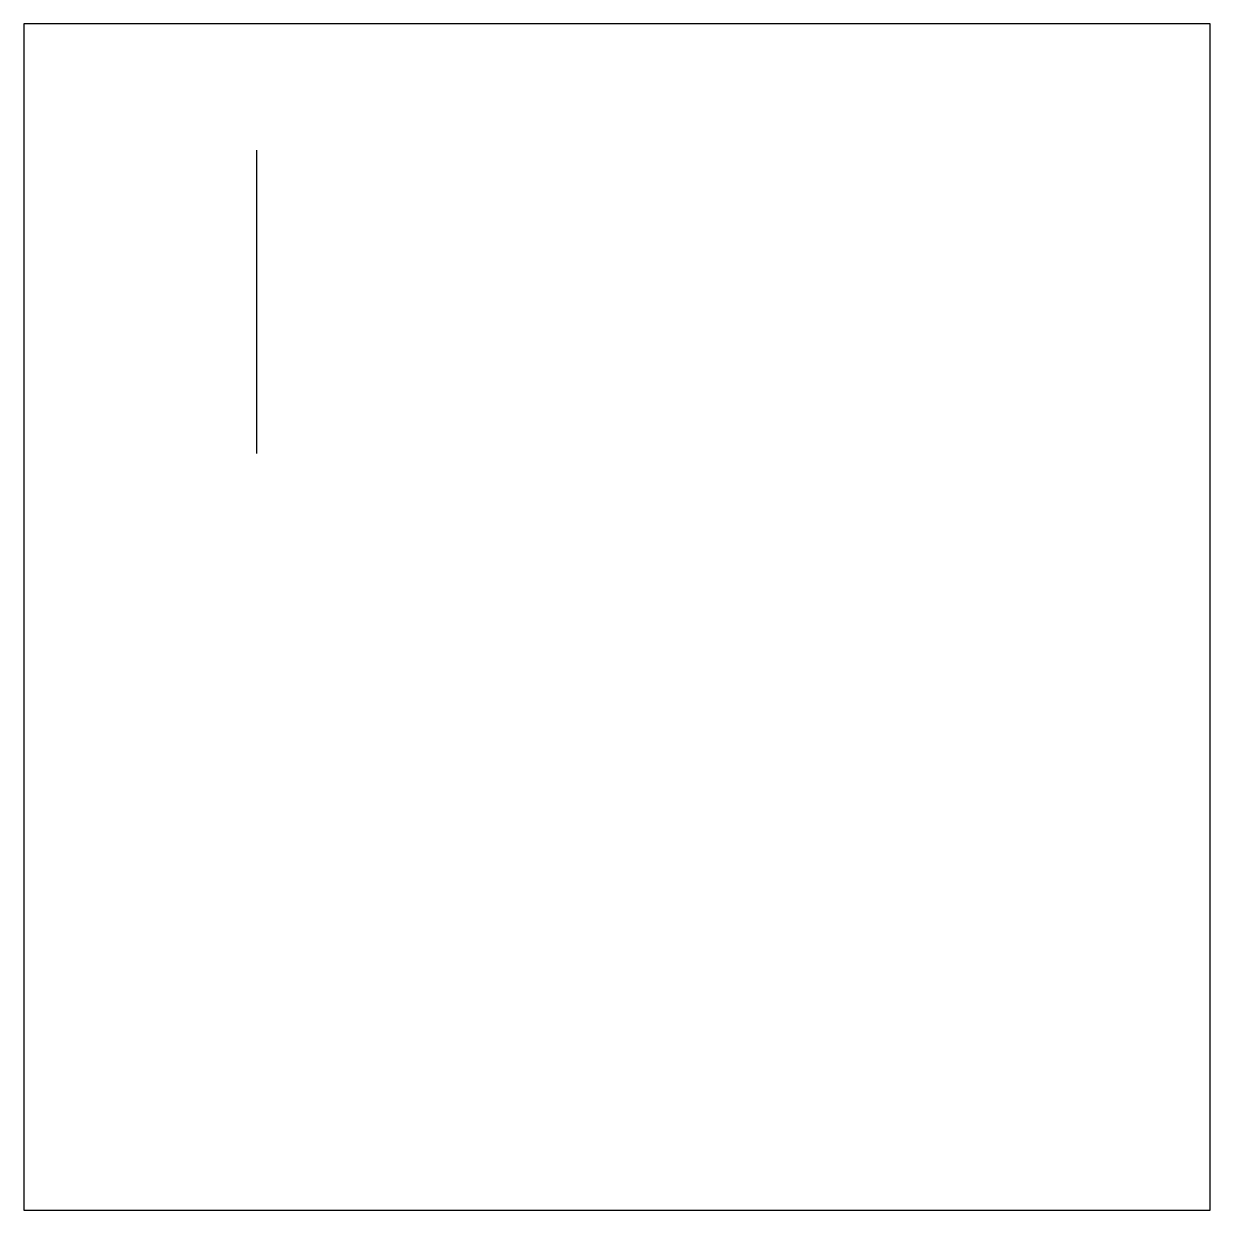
# Model space of a CAD drawing. Header units: inches. Extents: x 0 to 1, y 0 to 1.
import ezdxf

# ---------------------------------------------------------------- set-up
doc = ezdxf.new("R2010")
doc.units = ezdxf.units.IN
doc.header["$MEASUREMENT"] = 0

msp = doc.modelspace()

# ---------------------------------------------------------------- linework, layer by layer
for p, q in [((0.1962, 0.8934), (0.1962, 0.6379)), ((0, 0), (0, 0)), ((0, 0), (0, 0))]:
    msp.add_line(p, q)
msp.add_lwpolyline([(0, 0), (1, 0), (1, 1), (0, 1), (0, 0)])

doc.saveas('drawing.dxf')
